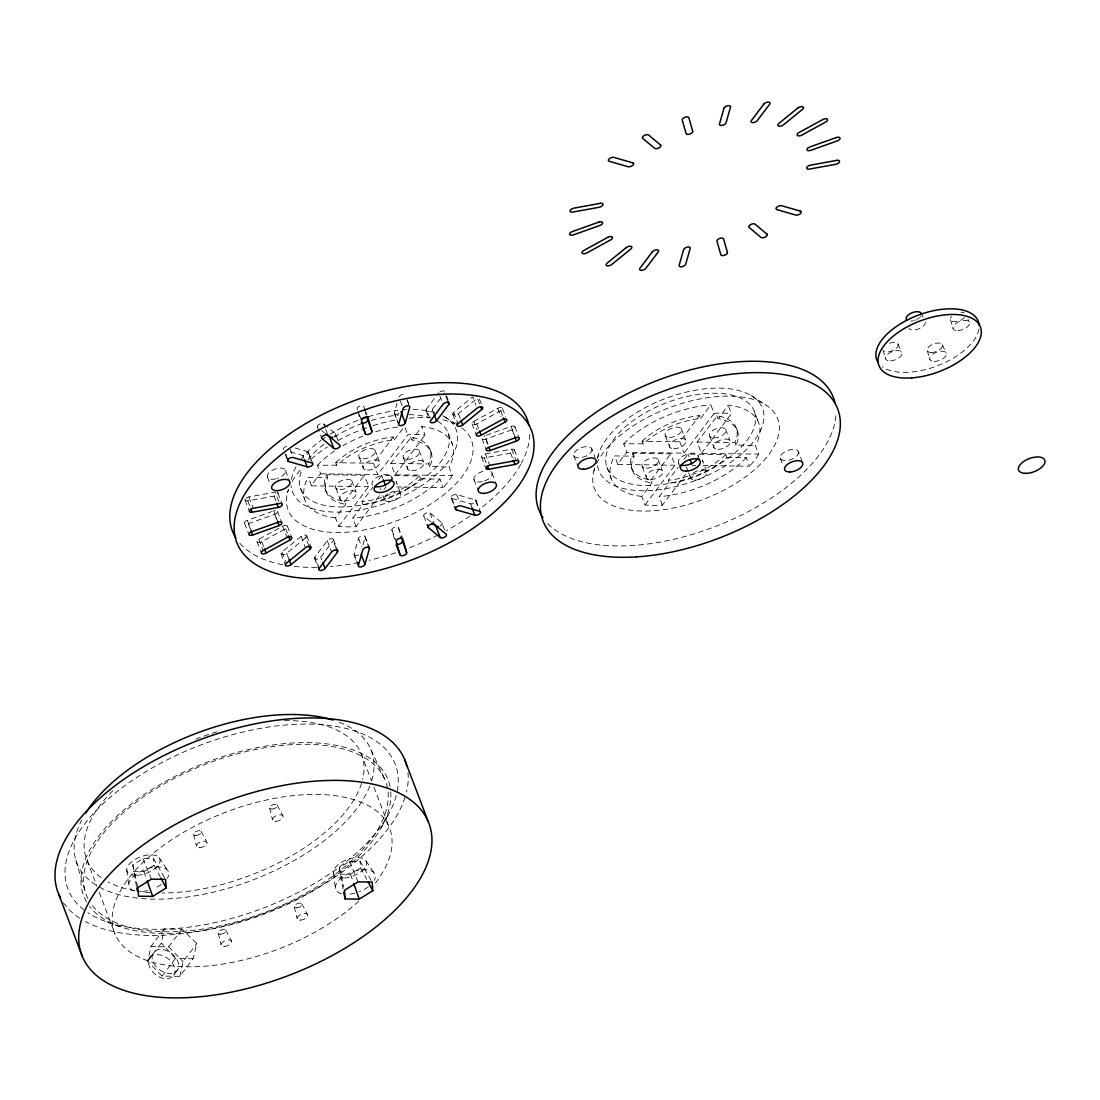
<?xml version="1.0" encoding="UTF-8"?>
<svg xmlns="http://www.w3.org/2000/svg" width="1100" height="1100" viewBox="0 0 1100 1100"><rect width="100%" height="100%" fill="white"/><g stroke="black" fill="none" stroke-linecap="round" stroke-linejoin="round"><path stroke-width="0.75" stroke-dasharray="5 3.75" d="M147.661 961.221L161.425 942.975L164.189 928.977L181.899 929.225L196.845 943.442L193.105 958.719L179.822 976.319L162.113 976.085L147.661 961.221L150.906 946.591L164.189 928.977M179.822 976.319L183.081 961.689L196.845 943.442M287.581 492.456L288.475 489.239M593.89 471.047L594.784 467.83M597.465 458.191L598.373 454.987M358.38 565.51L354.062 554.152L358.545 538.45A3.506 1.746 -20.8 0 1 362.395 535.879A3.506 1.746 -20.8 0 1 365.118 537.254L368.349 545.765M398.709 424.146L394.391 412.789L397.086 403.37M362.876 545.105L365.118 537.254M338.718 526.35L368.692 486.612L364.389 475.255L326.645 474.76L325.793 476.685A56.045 27.94 -20.8 0 0 342.127 501.036L344.589 501.49L345.675 504.322L335.486 517.839L338.718 526.35A78.801 39.284 -20.8 0 0 356.043 526.584L379.83 495.055M326.645 474.76L327.731 477.592L326.865 479.531A56.045 27.94 -20.8 0 0 343.214 503.882L345.675 504.322M645.026 504.941L675.001 465.204L670.697 453.846L632.954 453.351L632.087 455.276A56.045 27.94 -20.8 0 0 648.436 479.627L650.898 480.081L651.984 482.914L641.781 496.43L645.026 504.941A78.801 39.284 -20.8 0 0 662.351 505.175L686.139 473.646M632.954 453.351L634.04 456.184L633.174 458.123A56.045 27.94 -20.8 0 0 649.509 482.474L651.984 482.914M429.619 466.771L428.739 463.554A56.045 27.94 -20.8 0 0 411.098 437.264L390.816 463.43L395.12 474.788L452.293 475.544L449.061 467.033A78.801 39.284 -20.8 0 0 421.877 426.525L412.184 440.11A56.045 27.94 -20.8 0 1 429.825 466.386L449.061 467.033M735.928 445.362L735.048 442.145A56.045 27.94 -20.8 0 0 717.406 415.855L697.125 442.021L701.429 453.379L758.601 454.135L755.37 445.624A78.801 39.284 -20.8 0 0 728.186 405.116L718.492 418.701A56.045 27.94 -20.8 0 1 736.134 444.978L755.37 445.624M381.384 827.406L388.011 815.251M344.589 501.49L364.389 475.255M336.82 465.547L335.748 462.701L373.478 463.21L393.264 436.975L393.759 439.862A56.045 27.94 -20.8 0 0 337.191 465.163L317.391 465.286L320.623 473.797A78.801 39.284 -20.8 0 0 311.534 485.856L308.303 477.331L327.731 477.592M394.35 439.808L404.539 426.305M319.206 568.398L314.889 557.054L327.264 540.636A3.506 1.746 -20.8 0 1 331.774 538.629A3.506 1.746 -20.8 0 1 333.176 540.719L336.407 549.23M429.578 417.835L426.332 409.324L438.721 392.906M320.623 473.797L377.795 474.554L407.77 434.816A78.801 39.284 -20.8 0 1 425.109 435.05L421.877 426.525M356.043 526.584L352.811 518.059L363.014 504.543L361.941 501.71L372.817 487.286M378.757 479.421L381.714 475.489L419.43 475.984L420.516 478.816L418.481 480.741A56.045 27.94 -20.8 0 1 366.094 504.185L363.014 504.543M314.889 557.054A3.506 1.746 -20.8 0 0 316.291 559.144A3.506 1.746 -20.8 0 0 320.788 557.123L333.176 540.719M426.332 409.324A3.506 1.746 -20.8 0 0 427.735 411.414A3.506 1.746 -20.8 0 0 432.245 409.406L444.62 392.989M383.969 489.582L386.031 486.832M395.12 474.788L425.109 435.05M177.471 970.104L172.81 976.209A14.891 10.312 35.7 0 1 166.017 978.725A14.891 9.914 38.3 0 1 159.211 976.924L155.953 974.889A14.864 9.488 40.8 0 1 149.476 957.825L153.257 952.806M150.906 946.591L168.616 946.825L181.899 929.225M162.113 976.085L175.395 958.485L193.105 958.719M650.898 480.081L670.697 453.846M643.129 444.139L642.056 441.293L679.786 441.788L699.572 415.566L700.067 418.454A56.045 27.94 -20.8 0 0 643.5 443.754L623.7 443.877L626.931 452.389A78.801 39.284 -20.8 0 0 617.842 464.447L614.611 455.922L634.04 456.184M700.659 418.399L710.848 404.882L714.079 413.408L684.104 453.145L626.931 452.389M662.351 505.175L659.12 496.65L669.322 483.134L668.25 480.301L678.136 467.184M684.076 459.319L688.023 454.08L725.739 454.575L726.825 457.408L724.79 459.332A56.045 27.94 -20.8 0 1 672.402 482.776L669.322 483.134M701.429 453.379L731.418 413.627L728.186 405.116M149.476 957.825L151.278 956.024A14.891 9.914 38.3 0 1 156.846 954.594A14.891 10.312 35.7 0 1 165.536 957.055L167.214 958.059A14.864 10.656 32.9 0 1 173.69 975.122M335.748 462.701L336.119 462.33A56.045 27.94 -20.8 0 1 392.672 437.03L393.264 436.975M642.056 441.293L642.428 440.921A56.045 27.94 -20.8 0 1 698.981 415.621L699.572 415.566M419.43 475.984L417.409 477.909A56.045 27.94 -20.8 0 1 365.007 501.339L361.941 501.71M725.739 454.575L723.718 456.5A56.045 27.94 -20.8 0 1 671.316 479.93L668.25 480.301M305.786 537.749L286.715 553.259A3.506 1.746 -20.8 0 1 282.012 554.524A3.506 1.746 -20.8 0 1 282.067 551.925L301.139 536.401A3.506 1.746 -20.8 0 1 305.841 535.136A3.506 1.746 -20.8 0 1 305.786 537.749L309.031 546.26M479.6 403.796L477.455 398.118L458.37 413.641A3.506 1.746 -20.8 0 1 453.668 414.906A3.506 1.746 -20.8 0 1 453.723 412.294L472.794 396.784L476.025 405.295M136.428 886.284L132.797 864.93L142.931 858.605L153.56 858.742L164.711 877.869M133.279 871.393L143.907 871.544L154.041 865.219L153.56 858.742M343.007 889.02L339.377 867.666L349.511 861.341L360.14 861.479L371.291 880.605M339.859 874.129L350.488 874.28L360.621 867.941L360.14 861.479M283.456 525.814A3.506 1.746 -20.8 0 1 287.32 525.924A3.506 1.746 -20.8 0 1 285.656 528.632L261.759 541.736A3.506 1.746 -20.8 0 1 257.29 542.135A3.506 1.746 -20.8 0 1 258.803 539.261L282.7 526.158L287.004 537.515M473.866 421.396L497.75 408.306A3.506 1.746 -20.8 0 1 502.219 407.908A3.506 1.746 -20.8 0 1 500.706 410.781L476.809 423.871A3.506 1.746 -20.8 0 1 472.354 424.27A3.506 1.746 -20.8 0 1 473.866 421.396L477.098 429.921M278.066 522.266L273.762 510.922A3.506 1.746 -20.8 0 1 277.53 511.431A3.506 1.746 -20.8 0 1 274.725 514.277L248.339 523.683A3.506 1.746 -20.8 0 1 244.558 523.174A3.506 1.746 -20.8 0 1 247.376 520.314L272.209 511.473M486.337 435.201L511.17 426.36A3.506 1.746 -20.8 0 1 514.951 426.869A3.506 1.746 -20.8 0 1 512.132 429.729L485.76 439.12A3.506 1.746 -20.8 0 1 482.57 439.257A3.506 1.746 -20.8 0 1 482.281 437.456M245.974 498.272A3.506 1.746 -20.8 0 1 248.916 496.925L275.192 492.154L279.51 503.511M485.444 453.956L511.72 449.185A3.506 1.746 -20.8 0 1 514.442 450.546A3.506 1.746 -20.8 0 1 510.592 453.104L484.316 457.889A3.506 1.746 -20.8 0 1 481.594 456.514A3.506 1.746 -20.8 0 1 485.444 453.956L489.748 465.314M245.163 499.249A3.506 1.746 -20.8 0 0 247.789 500.857L274.079 496.086A3.506 1.746 -20.8 0 0 277.502 494.257A3.506 1.746 -20.8 0 0 277.228 492.25M697.125 442.021L734.855 442.53M726.825 457.408L746.268 457.669L749.513 466.18L702.433 465.561M617.842 464.447L675.001 465.204M692.34 465.424L695.709 465.479M390.816 463.43L428.546 463.939M420.516 478.816L439.959 479.078L443.204 487.589L396.124 486.97M311.534 485.856L368.692 486.612M295.212 448.03L307.629 451.605L311.41 461.533M454.039 504.116L451.88 498.438A3.506 1.746 -20.8 0 1 451.935 495.825A3.506 1.746 -20.8 0 1 456.651 494.56L475.269 499.922L478.514 508.447M290.441 451.908L302.857 455.482A3.506 1.746 -20.8 0 0 307.574 454.217A3.506 1.746 -20.8 0 0 307.629 451.605M451.88 498.438L470.511 503.814A3.506 1.746 -20.8 0 0 475.214 502.535A3.506 1.746 -20.8 0 0 475.269 499.922M107.209 922.02L120.23 926.709M751.08 395.491L764.912 404.401M444.771 416.9L454.451 423.143M317.666 427.158A3.506 1.746 -20.8 0 1 319.165 424.284A3.506 1.746 -20.8 0 1 323.634 423.885L335.459 433.785L337.879 439.808M430.623 521.757L424.05 516.257A3.506 1.746 -20.8 0 1 425.562 513.384A3.506 1.746 -20.8 0 1 430.031 512.985L441.856 522.885L445.624 532.826M321.599 430.457L324.225 432.658M168.616 946.825L183.081 961.689M175.395 958.485L161.425 942.975M365.984 860.805L374.578 873.593M159.046 857.574L168.19 871.2M360.621 867.941L366.712 879.326M154.041 865.219L160.132 876.59M277.159 804.994L282.824 815.719M301.799 903.774L307.464 914.499M201.135 831.325L206.8 842.05M225.775 930.105L231.44 940.83M967.931 319.192L969.21 321.942M942.301 344.795L946.179 353.059M921.071 313.129L923.01 317.24M897.861 343.901L901.725 352.138M370.92 749.622L385.055 779.955M349.511 861.341L357.981 881.898M142.931 858.605L151.401 879.161M798.435 451.811A9.639 4.799 -20.8 0 1 785.854 460.611A9.639 4.799 -20.8 0 1 783.764 452.513A9.639 4.799 -20.8 0 1 798.435 451.811L802.216 461.752M780.271 458.15L782.966 465.245M754.559 412.019A78.801 39.284 -20.8 0 1 654.803 485.306A78.801 39.284 -20.8 0 1 632.651 420.942A78.801 39.284 -20.8 0 1 754.559 412.019L758.862 423.362M736.45 428.45L737.523 431.283M725.601 429.275L729.919 440.632M716.911 415.786L717.984 418.632M709.692 436.397L714.01 447.755M706.695 471.405L702.377 460.061A8.759 4.359 -20.8 0 1 702.556 462.385M697.991 455.428L699.6 459.676M681.34 428.697L685.644 440.055M688.023 454.08L689.109 456.913M679.786 441.788L684.104 453.145M688.091 471.433L686.482 467.17A8.759 4.359 -20.8 0 0 688.779 468.545M688.627 472.849L690.786 478.527M678.452 463.155L680.075 467.418M665.431 435.806L669.735 447.164M658.116 459.47L662.434 470.828M642.207 466.592L646.525 477.936M631.469 467.706L632.541 470.539M606.788 466.826L611.105 478.184M591.855 449.075A9.639 4.799 -20.8 0 1 579.274 457.875A9.639 4.799 -20.8 0 1 577.184 449.776A9.639 4.799 -20.8 0 1 591.855 449.075L595.086 457.586M573.691 455.414L577.459 465.341M514.869 426.676L519.173 438.034M511.17 426.36L514.938 436.301M512.132 429.729L514.291 435.408M502.549 408.457L505.78 416.969M500.706 410.781L502.865 416.46M514.429 449.886L518.746 461.244M497.75 408.306L500.995 416.817M511.72 449.185L516.038 460.543M510.592 453.104L512.751 458.783M479.49 399.08L482.721 407.591M488.029 444.276L484.784 435.765A3.506 1.746 -20.8 0 0 484.014 436.095M485.76 439.12L487.905 444.799M476.809 423.871L478.967 429.55M482.061 438.804L486.365 450.161M492.126 473.22L495.371 481.731M472.024 423.734L476.328 435.091M484.316 457.889L486.475 463.567M481.607 457.174L485.375 467.115M458.37 413.641L460.529 419.32M453.723 412.294L458.026 423.651M446.531 395.876L448.14 400.139M452.76 414.178L457.078 425.535M445.706 395.835L447.851 401.5M473.962 479.559L477.73 489.486M439.794 395.752L443.039 404.264M476.08 500.459L480.397 511.816M448.25 433.428L452.554 444.771M470.511 503.814L472.12 508.062M432.245 409.406L433.317 412.239M426.058 410.699L428.752 417.794M456.651 494.56L459.882 503.071M451.069 497.901L454.85 507.842M430.141 449.859L431.214 452.691M407.11 399.699L409.805 406.794M407.069 400.152L408.678 404.401M419.293 450.697L423.61 462.041M400.496 401.335L402.119 405.598M410.603 437.195L411.689 440.041M405.075 427.721L407.77 434.816M394.364 413.243L398.668 424.6M430.031 512.985L434.335 524.342M403.384 457.806L407.701 469.164M423.789 515.914L428.106 527.271M400.386 492.814L396.082 481.47A8.759 4.359 -20.8 0 1 396.248 483.794M391.683 476.836L392.755 479.669M365.379 410.795L363.756 406.533A3.506 1.746 -20.8 0 0 359.975 406.024A3.506 1.746 -20.8 0 0 357.17 408.884L358.779 413.132M365.915 412.211L366.987 415.044M375.031 450.106L379.335 461.464M359.315 414.562L361.474 420.241M381.714 475.489L382.8 478.321M394.46 539.027L391.889 530.049A3.506 1.746 -20.8 0 1 394.707 527.189A3.506 1.746 -20.8 0 1 398.489 527.697L402.256 537.639M373.478 463.21L377.795 474.554M382.869 495.674L384.478 499.936M391.889 530.049L395.67 539.976M359.123 457.215L363.44 468.572M351.808 480.879L356.125 492.236M323.634 423.885L325.256 428.134M325.793 429.55L327.951 435.229M365.159 536.8L368.926 546.727M317.391 426.814L321.709 438.158M358.545 538.45L361.776 546.961M335.899 488.001L340.216 499.345M354.021 554.606L357.803 564.534M325.16 489.115L326.246 491.947M308.44 452.141L312.757 463.485M302.857 455.482L303.944 458.315M333.451 539.344L337.769 550.701M327.264 540.636L331.581 551.994M290.084 449.075L293.315 457.586M300.479 488.235L304.796 499.592M285.849 454.369L287.471 458.631M285.038 453.832L287.196 459.511M320.788 557.123L321.874 559.969M285.546 470.484L289.327 480.425M306.749 535.865L311.066 547.209M314.6 558.415L318.918 569.773M301.139 536.401L305.442 547.759M277.901 492.869L282.219 504.212M287.485 526.309L291.803 537.666M267.382 476.822L270.077 483.918M274.079 496.086L276.224 501.765M285.656 528.632L287.801 534.311M277.447 511.225L281.765 522.582M274.725 514.277L276.884 519.956M286.715 553.259L288.874 558.938M361.13 753.431L371.484 780.711M373.931 787.119L389.166 827.227M282.067 551.925L286.371 563.269M281.105 553.809L285.423 565.152M248.916 496.925L253.22 508.283M247.789 500.857L251.034 509.369M261.759 541.736L263.918 547.415M245.08 500.143L248.861 510.084M258.803 539.261L263.106 550.619M256.96 541.585L260.728 551.526M247.376 520.314L251.694 531.671M248.339 523.683L250.498 529.348M244.64 523.366L248.421 533.294M87.01 860.227L96.759 885.899M99.206 892.32L115.046 934.024M350.488 874.28L353.237 882.049M143.907 871.544L146.657 879.312M75.9 860.42L85.456 892.471M950.428 319.619L952.999 328.364M927.314 350.721L929.899 359.494M882.942 349.8L885.514 358.545M364.623 409.53L366.328 415.511M398.489 527.697L400.634 535.178M358.022 411.868L359.741 417.862M294.25 906.84L297.137 918.692M269.61 808.06L272.511 819.912M218.226 933.171L221.127 945.024M193.6 834.391L196.488 846.244M339.377 867.666L343.736 887.095M132.797 864.93L137.885 887.59M333.396 873.098L335.459 888.346M126.775 870.031L128.838 885.211M407.949 772.571A185.639 92.537 -20.8 0 1 406.519 792.014M405.103 797.115A185.639 92.537 -20.8 0 1 267.424 912.079A185.639 92.537 -20.8 0 1 85.525 921.621M79.722 918.197A185.639 92.537 -20.8 0 1 63.002 902.124M83.999 909.947A175.134 87.299 -20.8 0 1 200.502 745.126A175.134 87.299 -20.8 0 1 397.293 790.817M396.22 795.575A175.134 87.299 -20.8 0 1 262.721 908.27A175.134 87.299 -20.8 0 1 87.972 912.78M86.57 901.945A162.869 81.194 -20.8 0 1 206.992 762.19A162.869 81.194 -20.8 0 1 390.019 786.555M390.761 791.931A162.869 81.194 -20.8 0 1 264.866 913.907A162.869 81.194 -20.8 0 1 89.581 906.441M134.502 890.904A21.01 10.478 -20.8 0 1 132.99 876.893A21.01 10.478 -20.8 0 1 158.716 866.965A21.01 10.478 -20.8 0 1 167.392 878.213M161.205 884.482A21.01 10.478 -20.8 0 1 153.752 888.566M147.524 890.601A21.01 10.478 -20.8 0 1 141.433 891.536M339.24 722.205A157.616 78.567 -20.8 0 1 371.374 781.715M369.82 786.101A157.616 78.567 -20.8 0 1 250.855 880.701A157.616 78.567 -20.8 0 1 100.031 887.425M96.044 885.115A157.616 78.567 -20.8 0 1 81.689 820.133M87.89 898.535A160.064 79.791 -20.8 0 1 275.798 746.13A160.064 79.791 -20.8 0 1 345.62 866.003A160.064 79.791 -20.8 0 1 90.544 903.086M284.474 720.651A147.111 73.329 -20.8 0 1 362.67 779.35M361.556 783.393A147.111 73.329 -20.8 0 1 162.113 893.021M150.109 892.65A147.111 73.329 -20.8 0 1 137.472 891.247M134.791 890.794A147.111 73.329 -20.8 0 1 108.309 882.049M101.145 877.566A147.111 73.329 -20.8 0 1 114.111 789.442M195.69 739.173A147.111 73.329 -20.8 0 1 218.859 731.253M358.793 901.12A147.111 73.329 -20.8 0 1 123.214 946.206A147.111 73.329 -20.8 0 1 261.305 801.185A147.111 73.329 -20.8 0 1 372.707 886.504M341.619 893.777A21.01 10.478 -20.8 0 1 339.13 880.082A21.01 10.478 -20.8 0 1 364.65 869.688A21.01 10.478 -20.8 0 1 374.234 880.495M368.362 886.806A21.01 10.478 -20.8 0 1 359.013 891.825M354.846 893.159A21.01 10.478 -20.8 0 1 346.761 894.314M358.751 554.826A3.506 1.746 -20.8 0 1 355.328 555.569A3.506 1.746 -20.8 0 1 354.062 554.152M441.856 522.885A3.506 1.746 -20.8 0 1 439.973 525.951M398.874 397.086A3.506 1.746 -20.8 0 1 402.724 394.515A3.506 1.746 -20.8 0 1 405.446 395.89M399.08 413.462A3.506 1.746 -20.8 0 1 395.656 414.205A3.506 1.746 -20.8 0 1 394.391 412.789M335.459 433.785A3.506 1.746 -20.8 0 1 334.29 436.453M439.78 391.957A3.506 1.746 -20.8 0 1 443.217 390.899A3.506 1.746 -20.8 0 1 445.005 392.026M490.902 471.625A9.639 4.799 -20.8 0 1 483.629 481.264M482.377 481.607A9.639 4.799 -20.8 0 1 473.908 478.541A9.639 4.799 -20.8 0 1 483.711 471.171M529.705 434.404A157.616 78.567 -20.8 0 1 521.345 463.21M520.726 464.337A157.616 78.567 -20.8 0 1 481.332 507.788M470.03 516.079A157.616 78.567 -20.8 0 1 446.256 530.709M438.226 534.957A157.616 78.567 -20.8 0 1 407.275 548.611M395.615 552.764A157.616 78.567 -20.8 0 1 369.16 560.312M358.916 562.54A157.616 78.567 -20.8 0 1 330.344 566.61M316.704 567.325A157.616 78.567 -20.8 0 1 291.363 566.087M282.7 564.712A157.616 78.567 -20.8 0 1 238.961 542.245M439.959 479.078A78.801 39.284 -20.8 0 1 352.811 518.059M335.486 517.839A78.801 39.284 -20.8 0 1 308.303 477.331M317.391 465.286A78.801 39.284 -20.8 0 1 334.524 450.973M342.815 445.803A78.801 39.284 -20.8 0 1 365.888 435.022M375.636 431.764A78.801 39.284 -20.8 0 1 399.877 426.731M442.764 415.786A87.56 43.656 -20.8 0 1 400.895 497.007A87.56 43.656 -20.8 0 1 291.115 485.623M291.39 479.559A87.56 43.656 -20.8 0 1 296.161 466.551M300.589 459.855A87.56 43.656 -20.8 0 1 321.007 440.303M322.066 439.533A87.56 43.656 -20.8 0 1 325.311 437.264M329.821 434.335A87.56 43.656 -20.8 0 1 358.806 420.049M368.266 416.749A87.56 43.656 -20.8 0 1 397.925 410.328M403.095 409.846A87.56 43.656 -20.8 0 1 406.491 409.64M413.064 409.53A87.56 43.656 -20.8 0 1 434.72 412.569M275.798 478.871A9.639 4.799 -20.8 0 1 268.661 473.165A9.639 4.799 -20.8 0 1 284.322 468.889A9.639 4.799 -20.8 0 1 277.049 478.527M461.697 427.859A98.079 48.881 -20.8 0 1 393.663 521.991A98.079 48.881 -20.8 0 1 288.296 490.05M292.174 481.429A98.079 48.881 -20.8 0 1 302.335 467.679M311.163 459.099A98.079 48.881 -20.8 0 1 327.305 446.971M337.837 440.674A98.079 48.881 -20.8 0 1 362.34 429.344M363.839 428.78A98.079 48.881 -20.8 0 1 366.85 427.68M372.928 425.659A98.079 48.881 -20.8 0 1 397.237 419.732M409.062 418.165A98.079 48.881 -20.8 0 1 428.409 417.766M443.011 419.815A98.079 48.881 -20.8 0 1 455.18 423.981M283.429 449.584A3.506 1.746 -20.8 0 1 284.295 447.507A3.506 1.746 -20.8 0 1 287.65 446.146M389.95 492.676A8.759 4.359 -20.8 0 1 400.689 494.711A8.759 4.359 -20.8 0 1 387.942 501.476A8.759 4.359 -20.8 0 1 387.984 493.735M437.731 421.286A78.801 39.284 -20.8 0 1 384.725 498.864A78.801 39.284 -20.8 0 1 302.445 468.971M307.959 459.951A78.801 39.284 -20.8 0 1 326.343 442.351M334.276 436.989A78.801 39.284 -20.8 0 1 361.57 423.665M371.319 420.406A78.801 39.284 -20.8 0 1 398.681 415.071M409.186 414.659A78.801 39.284 -20.8 0 1 430.897 418.124M452.293 475.544A78.801 39.284 -20.8 0 1 443.204 487.589M372.666 485.334A10.505 5.239 -20.8 0 1 380.641 475.585A10.505 5.239 -20.8 0 1 391.82 478.706M381.081 489.418A8.759 4.359 -20.8 0 1 380.174 488.579M746.268 457.669A78.801 39.284 -20.8 0 1 659.12 496.65M641.781 496.43A78.801 39.284 -20.8 0 1 614.611 455.922M623.7 443.877A78.801 39.284 -20.8 0 1 710.848 404.882M758.601 454.135A78.801 39.284 -20.8 0 1 749.513 466.18M714.079 413.408A78.801 39.284 -20.8 0 1 731.418 413.627M596.558 463.746A98.079 48.881 -20.8 0 1 752.249 399.149A98.079 48.881 -20.8 0 1 711.893 495.866A98.079 48.881 -20.8 0 1 595.031 467.418M597.699 458.15A87.56 43.656 -20.8 0 1 725.656 388.41A87.56 43.656 -20.8 0 1 722.109 467.803A87.56 43.656 -20.8 0 1 597.424 464.214M678.975 463.925A10.505 5.239 -20.8 0 1 686.084 454.493A10.505 5.239 -20.8 0 1 698.211 456.308M835.89 415.731A157.616 78.567 -20.8 0 1 710.435 528.371A157.616 78.567 -20.8 0 1 546.123 521.868M889.57 343.255A8.058 4.015 -20.8 0 1 897.614 346.857A8.058 4.015 -20.8 0 1 884.441 351.409M978.959 328.982A54.285 27.06 -20.8 0 1 937.997 365.558A54.285 27.06 -20.8 0 1 882.159 366.699M925.251 322.053A8.759 4.359 -20.8 0 1 918.775 328.9A8.759 4.359 -20.8 0 1 909.04 328.474M920.838 316.071A8.058 4.015 -20.8 0 1 920.205 316.896M919.394 317.707A8.058 4.015 -20.8 0 1 917.276 319.179M916.039 319.798A8.058 4.015 -20.8 0 1 914.732 320.32M913.399 320.719A8.058 4.015 -20.8 0 1 910.8 321.104M964.48 317.488A8.058 4.015 -20.8 0 1 953.893 321.681A8.058 4.015 -20.8 0 1 951.569 316.484M960.987 312.276A8.058 4.015 -20.8 0 1 964.122 312.744M195.965 835.45A4.098 2.049 -20.8 0 0 201.327 831.71A4.098 2.049 -20.8 0 0 195.099 831.999A4.098 2.049 -20.8 0 0 195.965 835.45M137.266 875.298A17.518 8.731 -20.8 0 0 159.912 859.196A17.518 8.731 -20.8 0 0 133.086 860.723A17.518 8.731 -20.8 0 0 137.266 875.298M275.743 821.356A5.61 2.791 -20.8 0 0 283.085 816.241A5.61 2.791 -20.8 0 0 274.56 816.626A5.61 2.791 -20.8 0 0 275.743 821.356M271.975 809.119A4.098 2.049 -20.8 0 0 277.351 805.379A4.098 2.049 -20.8 0 0 271.123 805.668A4.098 2.049 -20.8 0 0 271.975 809.119M300.382 920.136A5.61 2.791 -20.8 0 0 307.725 915.021A5.61 2.791 -20.8 0 0 299.2 915.406A5.61 2.791 -20.8 0 0 300.382 920.136M344.424 877.992A17.518 8.731 -20.8 0 0 366.382 861.63A17.518 8.731 -20.8 0 0 339.199 863.803A17.518 8.731 -20.8 0 0 344.424 877.992M296.615 907.899A4.098 2.049 -20.8 0 0 301.991 904.159A4.098 2.049 -20.8 0 0 295.749 904.447A4.098 2.049 -20.8 0 0 296.615 907.899M199.719 847.688A5.61 2.791 -20.8 0 0 207.061 842.572A5.61 2.791 -20.8 0 0 198.536 842.957A5.61 2.791 -20.8 0 0 199.719 847.688M224.359 946.468A5.61 2.791 -20.8 0 0 231.701 941.352A5.61 2.791 -20.8 0 0 223.176 941.737A5.61 2.791 -20.8 0 0 224.359 946.468M220.591 934.23A4.098 2.049 -20.8 0 0 225.968 930.49A4.098 2.049 -20.8 0 0 219.739 930.779A4.098 2.049 -20.8 0 0 220.591 934.23M153.532 962.857A14.891 10.12 37 0 0 176.646 971.121A14.891 10.12 37 0 0 165.935 950.372A14.891 10.12 37 0 0 153.532 962.857M363.206 458.796A8.759 4.359 -20.8 0 0 375.402 451.179A8.759 4.359 -20.8 0 0 362.615 451.014A8.759 4.359 -20.8 0 0 363.206 458.796M367.524 470.14A8.759 4.359 -20.8 0 0 379.706 462.536A8.759 4.359 -20.8 0 0 366.933 462.371A8.759 4.359 -20.8 0 0 367.524 470.14M407.467 459.374A8.759 4.359 -20.8 0 0 419.664 451.77A8.759 4.359 -20.8 0 0 406.89 451.605A8.759 4.359 -20.8 0 0 407.467 459.374M339.982 489.569A8.759 4.359 -20.8 0 0 352.179 481.965A8.759 4.359 -20.8 0 0 339.405 481.786A8.759 4.359 -20.8 0 0 339.982 489.569M344.3 500.926A8.759 4.359 -20.8 0 0 356.496 493.309A8.759 4.359 -20.8 0 0 343.709 493.144A8.759 4.359 -20.8 0 0 344.3 500.926M411.785 470.731A8.759 4.359 -20.8 0 0 423.981 463.127A8.759 4.359 -20.8 0 0 411.194 462.949A8.759 4.359 -20.8 0 0 411.785 470.731M713.776 437.965A8.759 4.359 -20.8 0 0 725.973 430.361A8.759 4.359 -20.8 0 0 713.199 430.196A8.759 4.359 -20.8 0 0 713.776 437.965M718.094 449.322A8.759 4.359 -20.8 0 0 730.29 441.719A8.759 4.359 -20.8 0 0 717.503 441.54A8.759 4.359 -20.8 0 0 718.094 449.322M669.515 437.388A8.759 4.359 -20.8 0 0 681.711 429.77A8.759 4.359 -20.8 0 0 668.924 429.605A8.759 4.359 -20.8 0 0 669.515 437.388M673.819 448.731A8.759 4.359 -20.8 0 0 686.015 441.127A8.759 4.359 -20.8 0 0 673.241 440.962A8.759 4.359 -20.8 0 0 673.819 448.731M694.87 480.095A8.759 4.359 -20.8 0 0 707.066 472.491A8.759 4.359 -20.8 0 0 694.293 472.326A8.759 4.359 -20.8 0 0 694.87 480.095M650.609 479.518A8.759 4.359 -20.8 0 0 662.805 471.9A8.759 4.359 -20.8 0 0 650.018 471.735A8.759 4.359 -20.8 0 0 650.609 479.518M646.291 468.16A8.759 4.359 -20.8 0 0 658.487 460.543A8.759 4.359 -20.8 0 0 645.714 460.377A8.759 4.359 -20.8 0 0 646.291 468.16M890.56 360.814A8.759 4.359 -20.8 0 0 902.041 352.825A8.759 4.359 -20.8 0 0 888.718 353.43A8.759 4.359 -20.8 0 0 890.56 360.814M934.175 361.405A8.759 4.359 -20.8 0 0 946.371 353.801A8.759 4.359 -20.8 0 0 933.584 353.623A8.759 4.359 -20.8 0 0 934.175 361.405M958.045 330.619A8.759 4.359 -20.8 0 0 969.526 322.644A8.759 4.359 -20.8 0 0 956.216 323.249A8.759 4.359 -20.8 0 0 958.045 330.619M931.246 352.481A8.058 4.015 -20.8 0 0 942.466 345.482A8.058 4.015 -20.8 0 0 930.71 345.317A8.058 4.015 -20.8 0 0 931.246 352.481"/><path stroke-width="1.5" d="M369.421 548.611A3.506 1.746 -20.8 0 0 366.699 547.236A3.506 1.746 -20.8 0 0 362.862 549.794L358.38 565.51A3.506 1.746 -20.8 0 0 361.103 566.871A3.506 1.746 -20.8 0 0 364.939 564.314L369.421 548.611L368.349 545.765M405.281 422.95L409.764 407.248A3.506 1.746 -20.8 0 0 407.041 405.873A3.506 1.746 -20.8 0 0 403.191 408.43L398.709 424.146A3.506 1.746 -20.8 0 0 401.431 425.507A3.506 1.746 -20.8 0 0 405.281 422.95L400.964 411.592M337.48 552.062A3.506 1.746 -20.8 0 0 336.077 549.973A3.506 1.746 -20.8 0 0 331.581 551.994L319.206 568.398A3.506 1.746 -20.8 0 0 320.609 570.501A3.506 1.746 -20.8 0 0 325.105 568.48L337.48 552.062L336.407 549.23M448.938 404.346A3.506 1.746 -20.8 0 0 447.535 402.256A3.506 1.746 -20.8 0 0 443.039 404.264L430.65 420.681A3.506 1.746 -20.8 0 0 432.053 422.771A3.506 1.746 -20.8 0 0 436.549 420.764L448.938 404.346L447.851 401.5M291.032 564.616L310.104 549.106A3.506 1.746 -20.8 0 0 310.159 546.494A3.506 1.746 -20.8 0 0 305.442 547.759L286.371 563.269A3.506 1.746 -20.8 0 0 286.316 565.881A3.506 1.746 -20.8 0 0 291.032 564.616L288.874 558.938M462.688 424.985L481.759 409.475A3.506 1.746 -20.8 0 0 481.814 406.862A3.506 1.746 -20.8 0 0 477.111 408.127L458.026 423.651A3.506 1.746 -20.8 0 0 457.971 426.264A3.506 1.746 -20.8 0 0 462.688 424.985L461.065 420.736M152.694 896.404L166.21 887.961L165.564 879.34L151.401 879.161L137.885 887.59L138.531 896.211L152.694 896.404L147.208 880.866M359.274 899.14L372.79 890.697L372.144 882.076L357.981 881.898L344.465 890.326L345.111 898.947L359.274 899.14L353.788 883.602M266.062 553.094L289.96 539.99A3.506 1.746 -20.8 0 0 291.472 537.116A3.506 1.746 -20.8 0 0 287.004 537.515L263.106 550.619A3.506 1.746 -20.8 0 0 261.607 553.493A3.506 1.746 -20.8 0 0 266.062 553.094L264.454 548.831M481.126 435.229L505.024 422.139A3.506 1.746 -20.8 0 0 506.536 419.265A3.506 1.746 -20.8 0 0 502.067 419.664L478.17 432.754A3.506 1.746 -20.8 0 0 476.658 435.627A3.506 1.746 -20.8 0 0 481.126 435.229L479.518 430.98M252.656 535.026L279.029 525.635A3.506 1.746 -20.8 0 0 281.847 522.775A3.506 1.746 -20.8 0 0 278.066 522.266L251.694 531.671A3.506 1.746 -20.8 0 0 248.875 534.518A3.506 1.746 -20.8 0 0 252.656 535.026L251.034 530.777M490.064 450.478L516.45 441.086A3.506 1.746 -20.8 0 0 519.255 438.226A3.506 1.746 -20.8 0 0 515.487 437.717L489.101 447.109A3.506 1.746 -20.8 0 0 486.283 449.969A3.506 1.746 -20.8 0 0 490.064 450.478L488.991 447.645M252.106 512.215L278.382 507.43A3.506 1.746 -20.8 0 0 282.232 504.873A3.506 1.746 -20.8 0 0 279.51 503.511L253.22 508.283A3.506 1.746 -20.8 0 0 249.384 510.84A3.506 1.746 -20.8 0 0 252.106 512.215L251.034 509.369M488.634 469.232L514.91 464.461A3.506 1.746 -20.8 0 0 518.76 461.904A3.506 1.746 -20.8 0 0 516.038 460.543L489.748 465.314A3.506 1.746 -20.8 0 0 485.911 467.871A3.506 1.746 -20.8 0 0 488.634 469.232L487.547 466.4M288.544 461.464L307.175 466.84A3.506 1.746 -20.8 0 0 311.891 465.561A3.506 1.746 -20.8 0 0 311.946 462.962L293.315 457.586A3.506 1.746 -20.8 0 0 288.599 458.851A3.506 1.746 -20.8 0 0 288.544 461.464L287.471 458.631M456.197 509.795L474.815 515.158A3.506 1.746 -20.8 0 0 479.531 513.893A3.506 1.746 -20.8 0 0 479.586 511.28L460.955 505.918A3.506 1.746 -20.8 0 0 456.252 507.183A3.506 1.746 -20.8 0 0 456.197 509.795L455.111 506.949M325.545 433.757L329.478 437.058L333.795 448.415A3.506 1.746 -20.8 0 0 338.264 448.002A3.506 1.746 -20.8 0 0 339.762 445.129L327.951 435.229A3.506 1.746 -20.8 0 0 323.482 435.627A3.506 1.746 -20.8 0 0 321.97 438.501L333.795 448.415M431.942 522.857L435.875 526.158L440.192 537.515A3.506 1.746 -20.8 0 0 444.647 537.116A3.506 1.746 -20.8 0 0 446.16 534.243L434.335 524.342A3.506 1.746 -20.8 0 0 429.88 524.741A3.506 1.746 -20.8 0 0 428.368 527.615L440.192 537.515M368.225 882.173L372.79 890.697M160.889 878.006L166.21 887.961M690.181 459.745L691.804 464.007M514.827 436.824L516.45 441.086M503.401 417.876L505.024 422.139M513.288 460.212L514.91 464.461M480.686 406.643L481.759 409.475M472.12 508.062L474.815 515.158M433.854 413.669L436.549 420.764M427.295 524.783L428.368 527.615M366.754 416.996L371.924 431.351A3.506 1.746 -20.8 0 1 369.119 434.211A3.506 1.746 -20.8 0 1 365.337 433.703L362.643 426.607M383.336 479.737L385.495 485.416M401.06 536.676L406.656 552.516A3.506 1.746 -20.8 0 1 403.851 555.376A3.506 1.746 -20.8 0 1 400.07 554.868L396.289 544.926M361.171 554.373L364.939 564.314M304.48 459.745L307.175 466.84M404.566 759.316L428.285 821.769M322.946 562.801L325.105 568.48M309.031 546.26L310.104 549.106M276.774 503.181L278.382 507.43M288.351 535.741L289.96 539.99M277.42 521.373L279.029 525.635M58.657 894.08L82.39 956.532M371.924 431.351L368.074 417.89A3.506 1.746 -20.8 0 0 364.293 417.381A3.506 1.746 -20.8 0 0 361.474 420.241L365.337 433.703M406.656 552.516L402.806 539.055A3.506 1.746 -20.8 0 0 399.025 538.546A3.506 1.746 -20.8 0 0 396.206 541.406L400.07 554.868M343.709 892.334L345.111 898.947M136.785 887.947L137.486 891.247M60.624 898.191A185.639 92.537 -20.8 0 1 198.646 740.231A185.639 92.537 -20.8 0 1 406.918 766.521M85.786 812.996A157.616 78.567 -20.8 0 1 333.135 720.101M402.353 541.159A3.506 1.746 -20.8 0 1 400.304 543.689A3.506 1.746 -20.8 0 1 396.357 544.156M438.377 526.474A3.506 1.746 -20.8 0 1 435.875 526.158M332.791 437.154A3.506 1.746 -20.8 0 1 329.478 437.058M367.62 419.994A3.506 1.746 -20.8 0 1 365.2 422.703A3.506 1.746 -20.8 0 1 361.24 422.716M235.881 537.969A157.616 78.567 -20.8 0 1 350.556 402.064A157.616 78.567 -20.8 0 1 528.88 425.191M391.435 479.737A10.505 5.239 -20.8 0 1 374.522 486.447M361.501 419.045A87.56 43.656 -20.8 0 1 368.266 416.749M697.744 458.329A10.505 5.239 -20.8 0 1 680.831 465.039M542.905 517.646A157.616 78.567 -20.8 0 1 654.459 381.59A157.616 78.567 -20.8 0 1 834.9 402.518M878.213 362.656A54.285 27.06 -20.8 0 1 918.706 314.999A54.285 27.06 -20.8 0 1 979.124 325.215M906.95 320.21A8.058 4.015 -20.8 0 1 911.474 312.991A8.058 4.015 -20.8 0 1 921.36 313.761M683.623 249.645L679.14 265.347A3.506 1.746 -20.8 0 0 681.862 266.722A3.506 1.746 -20.8 0 0 685.712 264.165L690.195 248.449A3.506 1.746 -20.8 0 0 687.459 247.087A3.506 1.746 -20.8 0 0 683.623 249.645M723.951 108.281L719.469 123.984A3.506 1.746 -20.8 0 0 722.191 125.359A3.506 1.746 -20.8 0 0 726.041 122.801L730.524 107.085A3.506 1.746 -20.8 0 0 727.801 105.724A3.506 1.746 -20.8 0 0 723.951 108.281M652.341 251.831L639.966 268.249A3.506 1.746 -20.8 0 0 641.369 270.339A3.506 1.746 -20.8 0 0 645.865 268.331L658.254 251.914A3.506 1.746 -20.8 0 0 656.851 249.824A3.506 1.746 -20.8 0 0 652.341 251.831M763.799 104.115L751.41 120.532A3.506 1.746 -20.8 0 0 752.812 122.623A3.506 1.746 -20.8 0 0 757.309 120.601L769.697 104.198A3.506 1.746 -20.8 0 0 768.295 102.108A3.506 1.746 -20.8 0 0 763.799 104.115M626.216 247.61L607.131 263.12A3.506 1.746 -20.8 0 0 607.076 265.732A3.506 1.746 -20.8 0 0 611.793 264.468L630.864 248.944A3.506 1.746 -20.8 0 0 630.919 246.331A3.506 1.746 -20.8 0 0 626.216 247.61M797.871 107.979L778.8 123.489A3.506 1.746 -20.8 0 0 778.745 126.101A3.506 1.746 -20.8 0 0 783.447 124.836L802.519 109.326A3.506 1.746 -20.8 0 0 802.574 106.714A3.506 1.746 -20.8 0 0 797.871 107.979M607.764 237.366L583.88 250.456A3.506 1.746 -20.8 0 0 582.368 253.33A3.506 1.746 -20.8 0 0 586.836 252.931L610.72 239.841A3.506 1.746 -20.8 0 0 612.232 236.968A3.506 1.746 -20.8 0 0 607.764 237.366M822.827 119.515L798.93 132.605A3.506 1.746 -20.8 0 0 797.431 135.479A3.506 1.746 -20.8 0 0 801.886 135.08L825.784 121.99A3.506 1.746 -20.8 0 0 827.296 119.103A3.506 1.746 -20.8 0 0 822.827 119.515M598.826 222.117L572.454 231.509A3.506 1.746 -20.8 0 0 569.635 234.369A3.506 1.746 -20.8 0 0 573.416 234.877L599.803 225.486A3.506 1.746 -20.8 0 0 602.607 222.626A3.506 1.746 -20.8 0 0 598.826 222.117M836.247 137.569L809.861 146.96A3.506 1.746 -20.8 0 0 807.056 149.82A3.506 1.746 -20.8 0 0 810.824 150.329L837.21 140.938A3.506 1.746 -20.8 0 0 840.029 138.078A3.506 1.746 -20.8 0 0 836.247 137.569M600.27 203.363L573.994 208.134A3.506 1.746 -20.8 0 0 570.144 210.691A3.506 1.746 -20.8 0 0 572.866 212.053L599.143 207.281A3.506 1.746 -20.8 0 0 602.993 204.724A3.506 1.746 -20.8 0 0 600.27 203.363M836.798 160.38L810.508 165.165A3.506 1.746 -20.8 0 0 806.671 167.722A3.506 1.746 -20.8 0 0 809.394 169.084L835.67 164.312A3.506 1.746 -20.8 0 0 839.52 161.755A3.506 1.746 -20.8 0 0 836.798 160.38M632.706 162.8L614.075 157.438A3.506 1.746 -20.8 0 0 609.373 158.703A3.506 1.746 -20.8 0 0 609.304 161.315L627.935 166.678A3.506 1.746 -20.8 0 0 632.651 165.412A3.506 1.746 -20.8 0 0 632.706 162.8M800.346 211.131L781.729 205.755A3.506 1.746 -20.8 0 0 777.013 207.034A3.506 1.746 -20.8 0 0 776.957 209.633L795.589 215.009A3.506 1.746 -20.8 0 0 800.291 213.744A3.506 1.746 -20.8 0 0 800.346 211.131M660.536 144.98L648.711 135.08A3.506 1.746 -20.8 0 0 644.243 135.479A3.506 1.746 -20.8 0 0 642.73 138.353L654.555 148.252A3.506 1.746 -20.8 0 0 659.024 147.854A3.506 1.746 -20.8 0 0 660.536 144.98M766.92 234.094L755.109 224.194A3.506 1.746 -20.8 0 0 750.64 224.593A3.506 1.746 -20.8 0 0 749.128 227.466L760.952 237.366A3.506 1.746 -20.8 0 0 765.421 236.968A3.506 1.746 -20.8 0 0 766.92 234.094M692.697 131.203L688.834 117.728A3.506 1.746 -20.8 0 0 685.053 117.219A3.506 1.746 -20.8 0 0 682.234 120.079L686.098 133.54A3.506 1.746 -20.8 0 0 689.879 134.049A3.506 1.746 -20.8 0 0 692.697 131.203M727.416 252.367L723.566 238.893A3.506 1.746 -20.8 0 0 719.785 238.384A3.506 1.746 -20.8 0 0 716.966 241.244L720.83 254.705A3.506 1.746 -20.8 0 0 724.611 255.214A3.506 1.746 -20.8 0 0 727.416 252.367M191.716 997.411A185.639 92.537 -20.8 0 0 429.839 826.031A185.639 92.537 -20.8 0 0 144.458 843.989A185.639 92.537 -20.8 0 0 191.716 997.411M1025.365 473.357A14.011 6.985 -20.8 0 0 1045 461.257A14.011 6.985 -20.8 0 0 1024.664 460.845A14.011 6.985 -20.8 0 0 1025.365 473.357M483.862 493.377A9.639 4.799 -20.8 0 0 496.444 484.578A9.639 4.799 -20.8 0 0 481.772 485.279A9.639 4.799 -20.8 0 0 483.862 493.377M330.041 578.298A157.616 78.567 -20.8 0 0 532.235 432.781A157.616 78.567 -20.8 0 0 289.933 448.044A157.616 78.567 -20.8 0 0 330.041 578.298M277.282 490.641A9.639 4.799 -20.8 0 0 289.864 481.841A9.639 4.799 -20.8 0 0 275.192 482.543A9.639 4.799 -20.8 0 0 277.282 490.641M379.431 492.525A10.505 5.239 -20.8 0 0 394.061 483.395A10.505 5.239 -20.8 0 0 378.716 483.189A10.505 5.239 -20.8 0 0 379.431 492.525M685.726 471.116A10.505 5.239 -20.8 0 0 700.37 461.986A10.505 5.239 -20.8 0 0 685.025 461.78A10.505 5.239 -20.8 0 0 685.726 471.116M636.35 556.889A157.616 78.567 -20.8 0 0 838.544 411.373A157.616 78.567 -20.8 0 0 596.241 426.635A157.616 78.567 -20.8 0 0 636.35 556.889M790.171 471.955A9.639 4.799 -20.8 0 0 802.753 463.169A9.639 4.799 -20.8 0 0 788.081 463.87A9.639 4.799 -20.8 0 0 790.171 471.955M583.577 469.232A9.639 4.799 -20.8 0 0 596.173 460.433A9.639 4.799 -20.8 0 0 581.501 461.134A9.639 4.799 -20.8 0 0 583.577 469.232M911.859 377.877A54.285 27.06 -20.8 0 0 980.567 327.387A54.285 27.06 -20.8 0 0 896.596 333.548A54.285 27.06 -20.8 0 0 911.859 377.877"/></g></svg>
